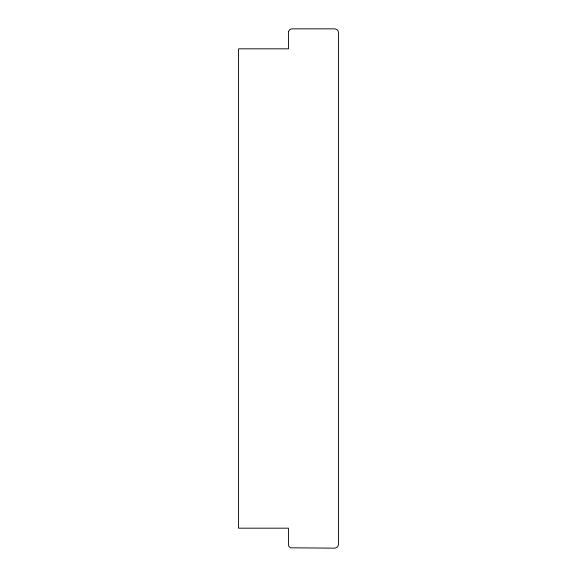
<?xml version="1.0" encoding="UTF-8"?>
<svg xmlns="http://www.w3.org/2000/svg" width="577" height="577" viewBox="0 0 577 577"><rect width="100%" height="100%" fill="white"/><g stroke="black" fill="none" stroke-linecap="round" stroke-linejoin="round"><path stroke-width="0.87" d="M288.587 31.439L288.5 48.821L238.568 48.821L238.568 528.179L288.5 528.179L288.5 544.818L288.832 546.268L290.382 547.818L335.107 548.15L337.704 546.895L338.432 544.818L338.432 32.182L337.704 30.105L335.107 28.85L291.832 28.85L289.755 29.578L288.587 31.439"/></g></svg>
